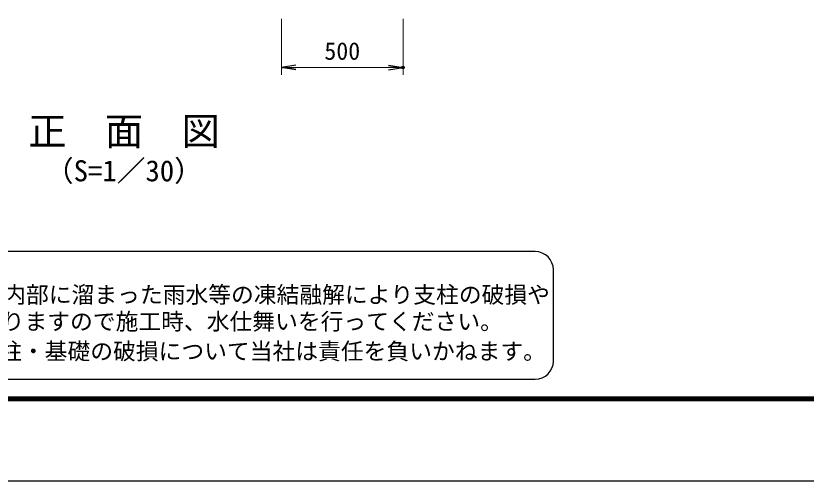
# Model space of a CAD drawing. Units: millimetres, scale not verified. Extents: x -6300 to 6300, y -4455 to 4455.
# Drawn here: x -4118 to -871, y -4455 to -2542 of the extents above; entities that cross this region are included whole.
import ezdxf
from ezdxf.enums import TextEntityAlignment as Align

# ---------------------------------------------------------------- set-up
doc = ezdxf.new("R2010")
doc.units = ezdxf.units.MM
doc.header["$LTSCALE"] = 20
doc.header["$PDMODE"] = 32
doc.header["$PDSIZE"] = 10
for name, color, linetype, lineweight in [('0-4_D-STR-DIM', 7, 'Continuous', 13), ('0-6_Defpoints', 8, 'Continuous', 25), ('0-B_D-TTL-TXT', 7, 'Continuous', 25), ('0-C_D-TTL', 7, 'Continuous', 25)]:
    doc.layers.add(name, color=color, linetype=linetype, lineweight=lineweight)
doc.layers.add('0-5_0', color=7, linetype='Continuous')
doc.styles.add('ＭＳ ゴシック', font='')
doc.styles.get('ＭＳ ゴシック').set_extended_font_data('MS Gothic')

# ---------------------------------------------------------------- blocks, each defined once
blk = doc.blocks.new('_Open')
at = {"layer": '0-5_0'}
blk.add_line((-20, 3.333), (0, 0), dxfattribs=at)
blk.add_lwpolyline([(-20, -3.333), (0, 0), (-20, 0)], dxfattribs=at)

msp = doc.modelspace()

# ---------------------------------------------------------------- linework, layer by layer
at = {"layer": '0-4_D-STR-DIM'}
for p, q in [((-3026.98, -2554.66), (-3026.98, -2784.66)), ((-2526.98, -2554.66), (-2526.98, -2784.66)), ((-2966.98, -2754.66), (-2586.98, -2754.66))]:
    msp.add_line(p, q, dxfattribs=at)
at = {"layer": '0-6_Defpoints'}
msp.add_point((-2526.98, -2754.66), dxfattribs=at)
at = {"layer": '0-B_D-TTL-TXT', "color": 2}
for p, q in [((-1984.37, -3511.02), (-5652.69, -3511.02)), ((-1909.37, -3961.02), (-1909.37, -3586.02)), ((-5652.69, -4036.02), (-1984.37, -4036.02))]:
    msp.add_line(p, q, dxfattribs=at)
for centre, start, end in [((-1984.37, -3586.02), 0, 90), ((-1984.37, -3961.02), 270, 0)]:
    msp.add_arc(centre, 75, start, end, dxfattribs=at)
at = {"layer": '0-C_D-TTL', "color": 2}
msp.add_lwpolyline([(-6299.52, 4455.34), (6300.48, 4455.34), (6300.48, -4454.66), (-6299.52, -4454.66)], close=True, dxfattribs=at)
at = {"layer": '0-C_D-TTL'}
for points in [[(-5894.52, 4125.34), (5895.48, 4125.34), (5895.48, -4124.66), (-5894.52, -4124.66)], [(-5890.77, 4121.59), (5891.73, 4121.59), (5891.73, -4120.91), (-5890.77, -4120.91)], [(-5887.02, 4117.84), (5887.98, 4117.84), (5887.98, -4117.16), (-5887.02, -4117.16)], [(-5883.27, 4114.09), (5884.23, 4114.09), (5884.23, -4113.41), (-5883.27, -4113.41)], [(-5879.52, 4110.34), (5880.48, 4110.34), (5880.48, -4109.66), (-5879.52, -4109.66)]]:
    msp.add_lwpolyline(points, close=True, dxfattribs=at)

# ---------------------------------------------------------------- block references
at = {"layer": '0-4_D-STR-DIM', "xscale": 3, "yscale": 3, "rotation": 180}
msp.add_blockref('_Open', (-3026.98, -2754.66), dxfattribs=at)
at = {"layer": '0-4_D-STR-DIM', "xscale": 3, "yscale": 3}
msp.add_blockref('_Open', (-2526.98, -2754.66), dxfattribs=at)

# ---------------------------------------------------------------- texts
at = {"layer": '0-4_D-STR-DIM', "style": 'ＭＳ ゴシック'}
msp.add_text('500', height=72.14, dxfattribs=at).set_placement((-2850.29, -2744.54), align=Align.BOTTOM_LEFT)
at = {"layer": '0-B_D-TTL-TXT', "style": 'ＭＳ ゴシック'}
for s, height, p in [('正\u3000面\u3000図', 115.4, (-4066.83, -3108.59)), ('（S=1／30）', 86.66, (-3998.6, -3248.38)), ('凍結の恐れがある場所への設置は、内部に溜まった雨水等の凍結融解により支柱の破損や', 68.62, (-5667.42, -3743.03)), ('コンクリート基礎の破損の恐れがありますので施工時、水仕舞いを行ってください。', 68.62, (-5673.58, -3853.16)), ('施工による水仕舞い不備で起こる支柱・基礎の破損について当社は責任を負いかねます。 ', 68.62, (-5684.07, -3975.4))]:
    msp.add_text(s, height=height, dxfattribs=at).set_placement(p, align=Align.BOTTOM_LEFT)

doc.saveas('drawing.dxf')
